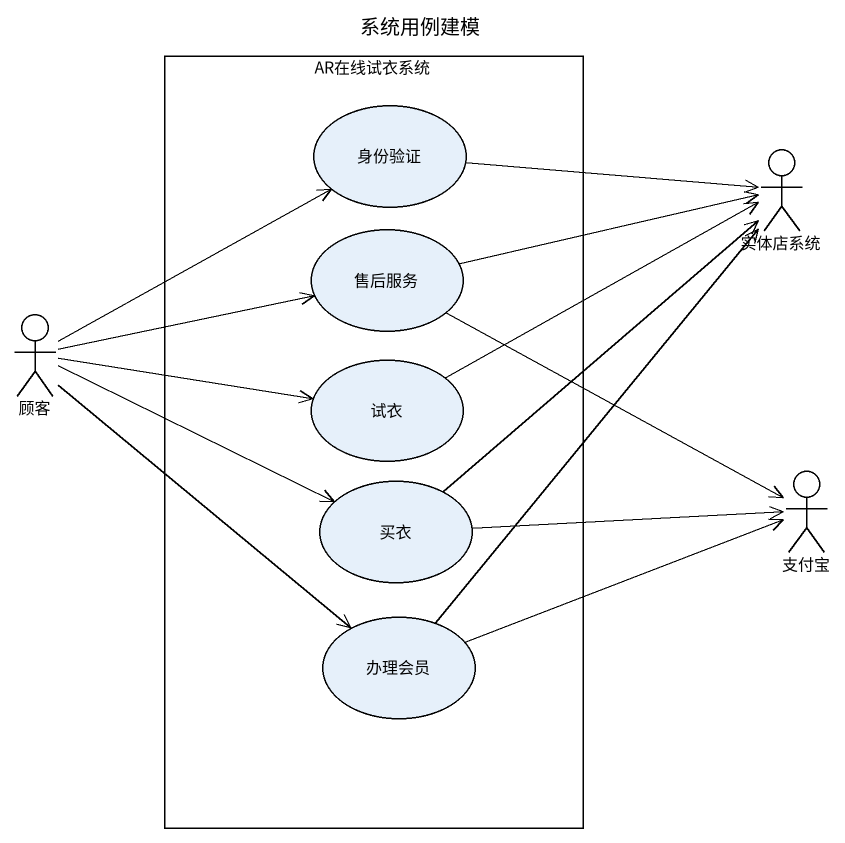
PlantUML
@startuml
title 系统用例建模
rectangle AR在线试衣系统 {
  usecase 身份验证
  usecase 售后服务
  usecase 试衣
  usecase 买衣
  usecase 办理会员
}
actor 实体店系统
actor 顾客
actor 支付宝
身份验证 -right-> 实体店系统
售后服务 -right-> 实体店系统
售后服务 --> 支付宝
顾客 -up-> 身份验证
顾客 -right-> 售后服务
顾客 -right-> 试衣
顾客 -right-> 买衣
顾客 --> 办理会员
试衣 -right-> 实体店系统
买衣 -up-> 实体店系统
买衣 -right-> 支付宝
办理会员 -up-> 实体店系统
办理会员 -right-> 支付宝
@enduml
